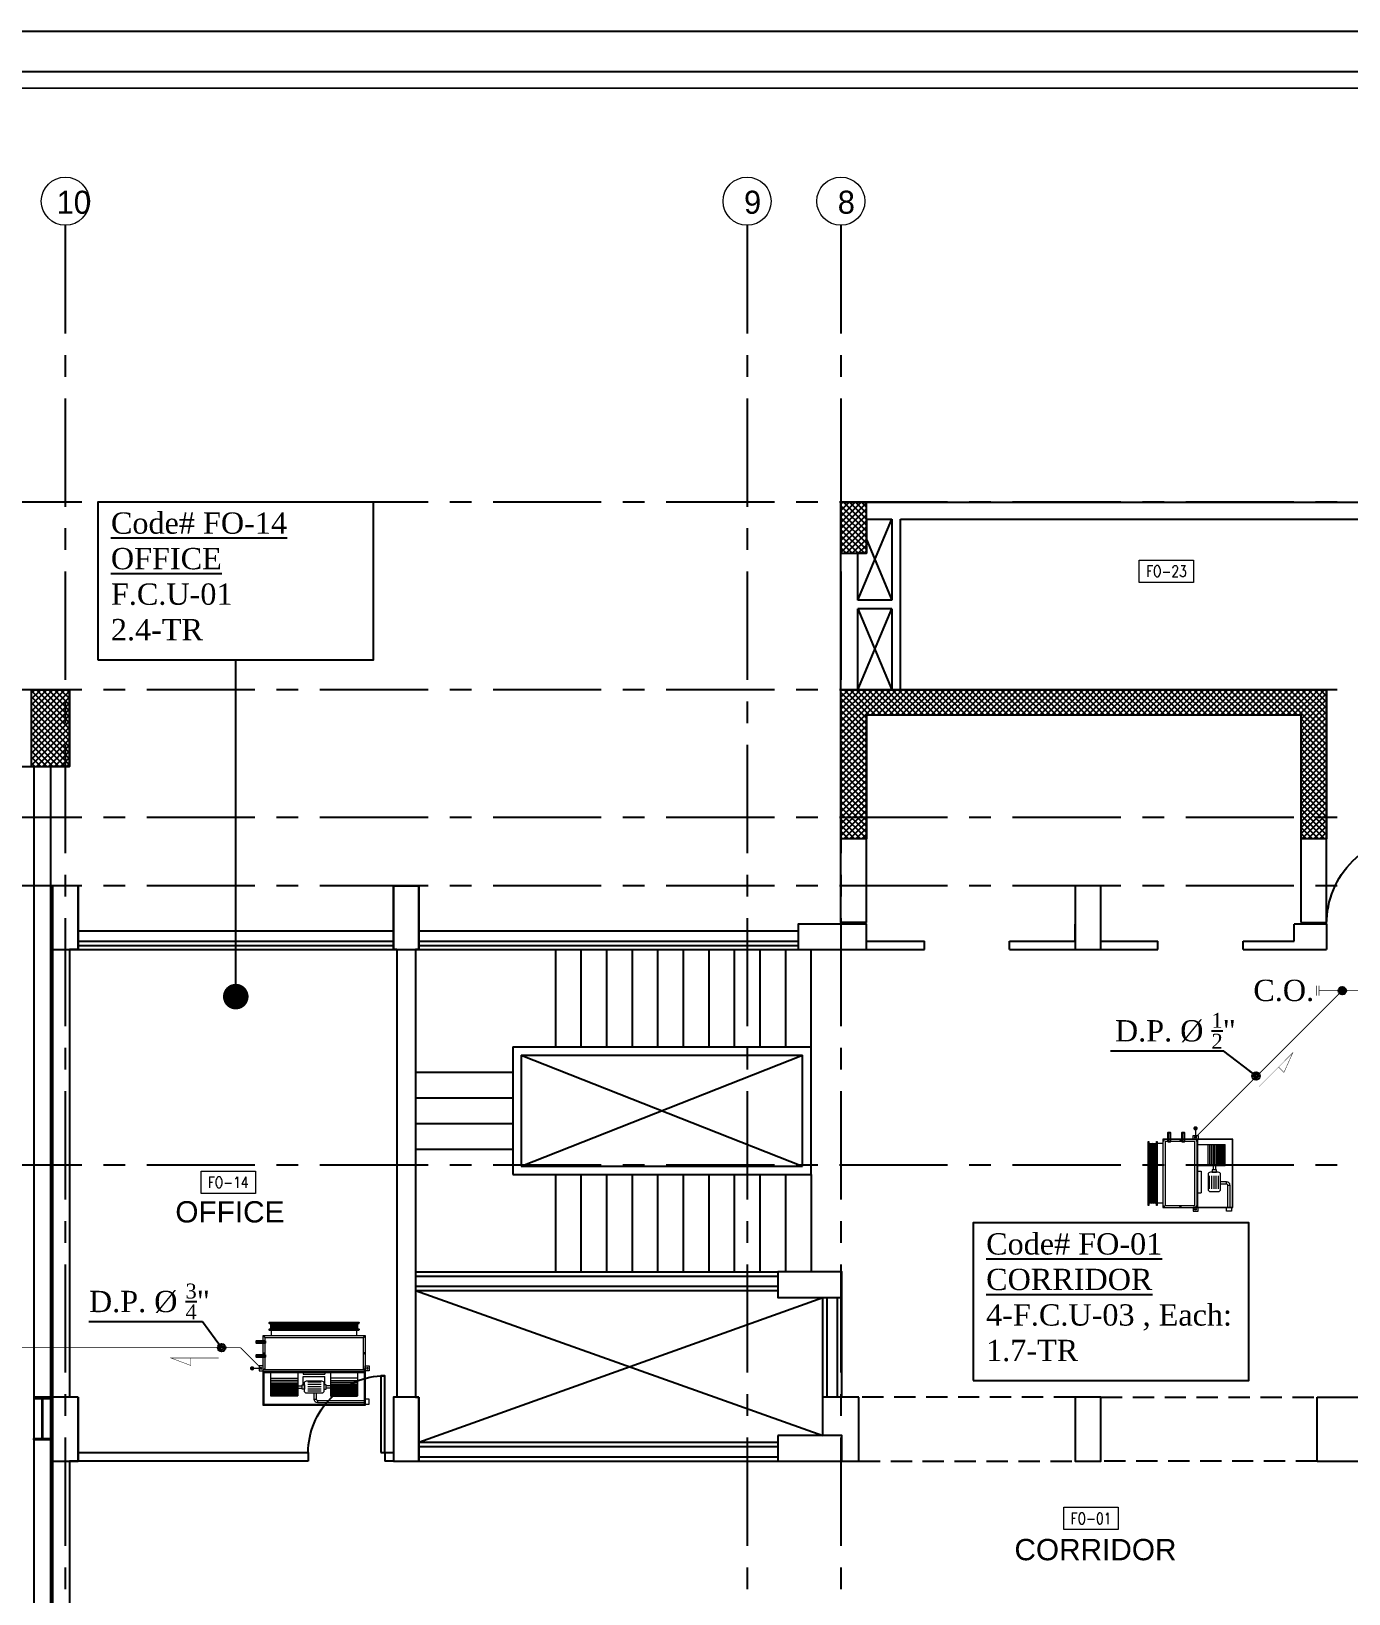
# Model space of a CAD drawing. Extents: x -711 to 2784, y 81 to 852.
# Drawn here: x -694.28 to -678.82, y 260.66 to 278.99 of the extents above; entities that cross this region are included whole.
import ezdxf
from ezdxf.enums import TextEntityAlignment as Align

# ---------------------------------------------------------------- set-up
doc = ezdxf.new("R2010")
doc.units = 0
doc.header["$MEASUREMENT"] = 0
for name, pattern in [('CENTERX2', [101.6, 63.5, -12.7, 12.7, -12.7]), ('DASHDOT', [1, 0.5, -0.25, 0, -0.25]), ('HIDDEN', [0.375, 0.25, -0.125]), ('HIDDEN-Z', [3, 2, -1])]:
    doc.linetypes.add(name, pattern=pattern)
for name, color, linetype in [('01_AC-EQUIP', 206, 'Continuous'), ('AXIS', 1, 'CENTERX2'), ('CH.W.PIPING TEXT', 4, 'Continuous'), ('COL', 2, 'Continuous'), ('COLHATCH', 5, 'Continuous'), ('column', 6, 'Continuous'), ('DASH', 1, 'Continuous'), ('DOOR', 250, 'Continuous'), ('DRAIN PIPE', 4, 'Continuous'), ('elev', 2, 'Continuous'), ('ELEV3', 1, 'Continuous'), ('FASEL', 253, 'Continuous'), ('fram', 252, 'Continuous'), ('HAND', 6, 'Continuous'), ('M-CH-WP-R', 40, 'HIDDEN-Z'), ('M-CH-WP-S', 142, 'Continuous'), ('M-EQBMNT', 21, 'Continuous'), ('Ties', 5, 'Continuous'), ('WALL', 4, 'Continuous'), ('WIN', 5, 'Continuous'), ('ZONE TEXT', 73, 'Continuous')]:
    doc.layers.add(name, color=color, linetype=linetype)
doc.layers.add('A-SYMB-RMNU', color=4, linetype='Continuous', lineweight=9)
doc.layers.add('AXIS-TXT', color=171, linetype='Continuous', lineweight=20)
doc.styles.add('AC', font='romans.shx', dxfattribs={"height": 0.2})
doc.styles.add('ARABY', font='sosa.shx')
doc.styles.add('ROMANS-TITLE', font='ROMANS.shx', dxfattribs={"width": 0.8})
doc.dimstyles.new('IHAB', dxfattribs={"dimscale": 0, "dimtxt": 0.15, "dimasz": 0.09, "dimexe": 0.18, "dimexo": 0.0625, "dimgap": 0, "dimtad": 0, "dimtih": 1, "dimtoh": 1, "dimzin": 0, "dimdsep": 46, "dimtxsty": 'ARABY', "dimcen": 0.03, "dimse1": 1, "dimse2": 1, "dimclrd": 36, "dimclrt": 42, "dimadec": 0, "dimazin": 0, "dimtfac": 1, "dimtmove": 1, "dimatfit": 3, "dimldrblk": 'ORIGIN', "dimfxl": 1, "dimtolj": 1, "dimtzin": 0, "dimarcsym": 0})
pattern_1 = [(45, (587.452148, 529.363243), (-0.01347038418, 0.01347038418), []), (45, (587.461129, 529.363243), (-0.01347038418, 0.01347038418), [])]

# ---------------------------------------------------------------- blocks, each defined once
blk = doc.blocks.new('A$C16C81D8E')
at = {"layer": 'DOOR', "elevation": -0.562}
blk.add_lwpolyline([(0, 0.862), (0, 0.911), (0.911, 0.911), (0.911, 0.862)], close=True, dxfattribs=at)
at = {"layer": 'DOOR'}
blk.add_arc((0, 0.911, -0.562), 0.911, 270, 0, dxfattribs=at)
blk = doc.blocks.new('A$C069E27EC')
at = {"layer": '01_AC-EQUIP', "color": 2, "linetype": 'Continuous'}
for p, q in [((0, 0), (0, -130)), ((1, 0.3), (0.5, -1.3)), ((1, 0.3), (1.5, -1.3)), ((2, 0.3), (1.5, -1.3)), ((2, 0.3), (2.5, -1.3)), ((3, 0.3), (2.5, -1.3)), ((3, 0.3), (3.6, -1.3)), ((4.1, 0.3), (3.6, -1.3)), ((4.1, 0.3), (4.6, -1.3)), ((5.1, 0.3), (4.6, -1.3)), ((5.1, 0.3), (5.6, -1.3)), ((6.1, 0.3), (5.6, -1.3)), ((6.1, 0.3), (6.6, -1.3)), ((7.1, 0.3), (6.6, -1.3)), ((7.1, 0.3), (7.6, -1.3)), ((8.1, 0.3), (7.6, -1.3)), ((8.1, 0.3), (8.6, -1.3)), ((9.2, 0.3), (8.6, -1.3)), ((9.2, 0.3), (9.7, -1.3)), ((1.5, -128.7), (1.5, -1.3)), ((2.5, -128.7), (2.5, -1.3)), ((3.6, -128.7), (3.6, -1.3)), ((4.6, -128.7), (4.6, -1.3)), ((5.6, -128.7), (5.6, -1.3)), ((6.6, -128.7), (6.6, -1.3)), ((7.6, -128.7), (7.6, -1.3)), ((8.6, -128.7), (8.6, -1.3)), ((1, -130.3), (0.5, -128.7)), ((1, -130.3), (1.5, -128.7)), ((2, -130.3), (1.5, -128.7)), ((2, -130.3), (2.5, -128.7)), ((3, -130.3), (2.5, -128.7)), ((3, -130.3), (3.6, -128.7)), ((4.1, -130.3), (3.6, -128.7)), ((4.1, -130.3), (4.6, -128.7)), ((5.1, -130.3), (4.6, -128.7)), ((5.1, -130.3), (5.6, -128.7)), ((6.1, -130.3), (5.6, -128.7)), ((6.1, -130.3), (6.6, -128.7)), ((7.1, -130.3), (6.6, -128.7)), ((7.1, -130.3), (7.6, -128.7)), ((8.1, -130.3), (7.6, -128.7)), ((8.1, -130.3), (8.6, -128.7)), ((9.2, -130.3), (8.6, -128.7)), ((9.2, -130.3), (9.7, -128.7))]:
    blk.add_line(p, q, dxfattribs=at)
for points in [[(0, 2.5), (0.5, 2.5), (0.5, -132.5), (0, -132.5)], [(9.7, 2.5), (10.2, 2.5), (10.2, -132.5), (9.7, -132.5)]]:
    blk.add_lwpolyline(points, close=True, dxfattribs=at)
blk = doc.blocks.new('A$C7CD32F90')
at = {"layer": '01_AC-EQUIP', "color": 1, "lineweight": 20}
for p, q in [((0.089, -0.4), (0.089, -0.116)), ((0.408, -0.116), (0.089, -0.116)), ((0.408, -0.117), (0.089, -0.117)), ((0.408, -0.119), (0.089, -0.119)), ((0.408, -0.122), (0.089, -0.122)), ((0.408, -0.125), (0.089, -0.125)), ((0.408, -0.128), (0.089, -0.128)), ((0.408, -0.132), (0.089, -0.132)), ((0.408, -0.136), (0.089, -0.136)), ((0.408, -0.141), (0.089, -0.141)), ((0.408, -0.148), (0.089, -0.148)), ((0.408, -0.155), (0.089, -0.155)), ((0.408, -0.164), (0.089, -0.164)), ((0.408, -0.173), (0.089, -0.173)), ((0.408, -0.4), (0.408, -0.116)), ((0.683, -0.168), (0.526, -0.168)), ((0.599, -0.074), (0.599, -0.145)), ((0.626, -0.074), (0.599, -0.074)), ((0.626, -0.074), (0.626, -0.145)), ((0.639, -0.035), (1.2, -0.035)), ((0.639, -0.061), (0.639, -0.035)), ((0.639, -0.061), (1.2, -0.061)), ((0.791, -0.4), (0.791, -0.116)), ((0.791, -0.116), (1.11, -0.116)), ((0.791, -0.117), (1.11, -0.117)), ((0.791, -0.119), (1.11, -0.119)), ((0.791, -0.122), (1.11, -0.122)), ((0.791, -0.125), (1.11, -0.125)), ((0.791, -0.128), (1.11, -0.128)), ((0.791, -0.132), (1.11, -0.132)), ((0.791, -0.136), (1.11, -0.136)), ((0.791, -0.141), (1.11, -0.141)), ((0.791, -0.148), (1.11, -0.148)), ((0.791, -0.155), (1.11, -0.155)), ((0.791, -0.164), (1.11, -0.164)), ((0.791, -0.173), (1.11, -0.173)), ((1.11, -0.4), (1.11, -0.116)), ((0.408, -0.183), (0.089, -0.183)), ((0.408, -0.193), (0.089, -0.193)), ((0.408, -0.201), (0.089, -0.201)), ((0.408, -0.209), (0.089, -0.209)), ((0.408, -0.219), (0.089, -0.219)), ((0.408, -0.229), (0.089, -0.229)), ((0.408, -0.239), (0.089, -0.239)), ((0.408, -0.255), (0.089, -0.255)), ((0.408, -0.275), (0.089, -0.275)), ((0.408, -0.295), (0.089, -0.295)), ((0.089, -0.321), (0.408, -0.321)), ((0.408, -0.204), (0.46, -0.204)), ((0.408, -0.231), (0.46, -0.231)), ((0.472, -0.243), (0.472, -0.343)), ((0.472, -0.343), (0.726, -0.343)), ((0.683, -0.194), (0.526, -0.194)), ((0.683, -0.221), (0.526, -0.221)), ((0.683, -0.248), (0.526, -0.248)), ((0.683, -0.274), (0.526, -0.274)), ((0.726, -0.243), (0.726, -0.343)), ((0.791, -0.204), (0.739, -0.204)), ((0.791, -0.231), (0.739, -0.231)), ((0.791, -0.183), (1.11, -0.183)), ((0.791, -0.193), (1.11, -0.193)), ((0.791, -0.201), (1.11, -0.201)), ((0.791, -0.209), (1.11, -0.209)), ((0.791, -0.219), (1.11, -0.219)), ((0.791, -0.229), (1.11, -0.229)), ((0.791, -0.239), (1.11, -0.239)), ((0.791, -0.255), (1.11, -0.255)), ((0.791, -0.275), (1.11, -0.275)), ((0.791, -0.295), (1.11, -0.295)), ((1.11, -0.321), (0.791, -0.321)), ((0.022, -0.425), (0.001, -0.425)), ((0.011, -0.418), (0.011, -0.432)), ((0.472, -0.37), (0.726, -0.37)), ((0.472, -0.4), (0.472, -0.37)), ((0.726, -0.4), (0.726, -0.37)), ((1.178, -0.425), (1.199, -0.425)), ((1.189, -0.418), (1.189, -0.432)), ((0.022, -0.615), (0.001, -0.615)), ((0.011, -0.608), (0.011, -0.622)), ((1.178, -0.615), (1.199, -0.615)), ((1.189, -0.608), (1.189, -0.622)), ((0.022, -0.81), (0.001, -0.81)), ((0.011, -0.803), (0.011, -0.817)), ((0.1, -0.824), (0.1, -0.89)), ((1.1, -0.824), (1.1, -0.89)), ((1.178, -0.81), (1.199, -0.81)), ((1.189, -0.803), (1.189, -0.817))]:
    blk.add_line(p, q, dxfattribs=at)
at = {"layer": '01_AC-EQUIP', "color": 1, "linetype": 'DASHDOT', "lineweight": 20}
for p, q in [((0.408, -0.193), (0.089, -0.193)), ((0.791, -0.193), (1.11, -0.193))]:
    blk.add_line(p, q, dxfattribs=at)
at = {"layer": '01_AC-EQUIP', "color": 4, "lineweight": 20}
blk.add_line((-0.128, -0.438), (-0.023, -0.438), dxfattribs=at)
at = {"layer": '01_AC-EQUIP', "color": 1, "lineweight": 20}
for points in [[(0, -0.4), (1.2, -0.4), (1.2, 0), (0, 0)], [(0.012, -0.388), (1.188, -0.388), (1.188, -0.012), (0.012, -0.012)], [(1.244, -0.076), (1.2, -0.076), (1.2, -0.016), (1.244, -0.016)], [(0.485, -0.193), (0.46, -0.193), (0.46, -0.243), (0.485, -0.243)], [(0.714, -0.193), (0.739, -0.193), (0.739, -0.243), (0.714, -0.243)], [(-0.044, -0.407), (0, -0.407), (0, -0.467), (-0.044, -0.467)], [(1.2, -0.4), (0, -0.4), (0, -0.824), (1.2, -0.824)], [(1.175, -0.42), (0.024, -0.42), (0.024, -0.8), (1.175, -0.8)], [(1.244, -0.407), (1.2, -0.407), (1.2, -0.467), (1.244, -0.467)]]:
    blk.add_lwpolyline(points, close=True, dxfattribs=at)
blk.add_lwpolyline([(0.687, -0.145), (0.511, -0.145, 0.414214), (0.485, -0.171), (0.485, -0.264, 0.414214), (0.511, -0.291), (0.687, -0.291, 0.414214), (0.714, -0.264), (0.714, -0.171, 0.414214)], format="xyb", close=True, dxfattribs=at)
at = {"layer": '01_AC-EQUIP', "color": 4, "lineweight": 20, "const_width": 0.0252}
blk.add_lwpolyline([(-0.126, -0.45, 1), (-0.131, -0.425, 1)], format="xyb", close=True, dxfattribs=at)
at = {"layer": '01_AC-EQUIP', "color": 1, "lineweight": 20}
for centre in [(-0.023, -0.438), (1.223, -0.438)]:
    blk.add_circle(centre, 0.00932, dxfattribs=at)
for radius in [0.0399, 0.0133]:
    blk.add_arc((0.639, -0.074), radius, 90.0006, 180.0006, dxfattribs=at)
at = {"layer": '01_AC-EQUIP', "color": 1, "lineweight": 20, "extrusion": (0, 0, -1)}
for centre, major_axis, start_param, end_param in [((0.011, -0.425), (-0.00827, 0), -1.570796, 4.712389), ((0.011, -0.425), (-0.0047, 0), 3.141593, 9.424778), ((0.011, -0.615), (-0.00827, 0), -1.570796, 4.712389), ((0.011, -0.615), (-0.0047, 0), 3.141593, 9.424778), ((0.011, -0.81), (-0.00827, 0), -1.570796, 4.712389), ((0.011, -0.81), (-0.0047, 0), 3.141593, 9.424778)]:
    blk.add_ellipse(centre, major_axis=major_axis, ratio=0.646018, start_param=start_param, end_param=end_param, dxfattribs=at)
at = {"layer": '01_AC-EQUIP', "color": 1, "lineweight": 20}
for centre, major_axis, start_param, end_param in [((1.189, -0.425), (0.00827, 0), -1.570796, 4.712389), ((1.189, -0.425), (0.0047, 0), 3.141593, 9.424778), ((1.189, -0.615), (0.00827, 0), -1.570796, 4.712389), ((1.189, -0.615), (0.0047, 0), 3.141593, 9.424778), ((1.189, -0.81), (0.00827, 0), -1.570796, 4.712389), ((1.189, -0.81), (0.0047, 0), 3.141593, 9.424778)]:
    blk.add_ellipse(centre, major_axis=major_axis, ratio=0.646018, start_param=start_param, end_param=end_param, dxfattribs=at)
at = {"layer": 'M-CH-WP-R', "color": 6, "linetype": 'ByBlock', "ltscale": 1.5}
blk.add_lwpolyline([(0.025, -0.762), (0.025, -0.732), (-0.075, -0.732), (-0.075, -0.762)], close=True, dxfattribs=at)
at = {"layer": 'M-CH-WP-S', "color": 5, "linetype": 'ByBlock', "ltscale": 1.5}
blk.add_lwpolyline([(0.025, -0.597), (0.025, -0.567), (-0.075, -0.567), (-0.075, -0.597)], close=True, dxfattribs=at)
at = {"layer": 'M-EQBMNT', "color": 21, "linetype": 'ByBlock', "ltscale": 1.5}
for p, q in [((0.408, -0.116), (0.089, -0.116)), ((0.791, -0.116), (1.11, -0.116))]:
    blk.add_line(p, q, dxfattribs=at)
at = {"layer": '01_AC-EQUIP', "color": 1, "lineweight": 20, "xscale": 0.00784765227677817, "yscale": 0.00784765227677817, "zscale": 0.00784765227677817, "rotation": 270}
blk.add_blockref('A$C069E27EC', (1.11, -0.89), dxfattribs=at)
blk = doc.blocks.new('A$C7E27466D')
at = {"layer": '01_AC-EQUIP', "color": 2, "lineweight": 20}
for p, q in [((-75.3, 98.1), (-73.7, 98.7)), ((-75.3, 98.1), (-73.7, 97.6)), ((-75.3, 97.1), (-73.7, 97.6)), ((-75.3, 97.1), (-73.7, 96.6)), ((-75.3, 96.1), (-73.7, 96.6)), ((-75.3, 96.1), (-73.7, 95.6)), ((-75.3, 95.1), (-73.7, 95.6)), ((-75.3, 95.1), (-73.7, 94.6)), ((-75.3, 94.1), (-73.7, 94.6)), ((-75.3, 94.1), (-73.7, 93.6)), ((-75.3, 93.1), (-73.7, 93.6)), ((-75.3, 93.1), (-73.7, 92.5)), ((-75.3, 92), (-73.7, 92.5)), ((-75.3, 92), (-73.7, 91.5)), ((-6.3, 97.6), (-73.7, 97.6)), ((-6.3, 96.6), (-73.7, 96.6)), ((-6.3, 95.6), (-73.7, 95.6)), ((-6.3, 94.6), (-73.7, 94.6)), ((-6.3, 93.6), (-73.7, 93.6)), ((-6.3, 92.5), (-73.7, 92.5)), ((-4.7, 98.1), (-6.3, 98.7)), ((-4.7, 98.1), (-6.3, 97.6)), ((-4.7, 97.1), (-6.3, 97.6)), ((-4.7, 97.1), (-6.3, 96.6)), ((-4.7, 96.1), (-6.3, 96.6)), ((-4.7, 96.1), (-6.3, 95.6)), ((-4.7, 95.1), (-6.3, 95.6)), ((-4.7, 95.1), (-6.3, 94.6)), ((-4.7, 94.1), (-6.3, 94.6)), ((-4.7, 94.1), (-6.3, 93.6)), ((-4.7, 93.1), (-6.3, 93.6)), ((-4.7, 93.1), (-6.3, 92.5)), ((-4.7, 92), (-6.3, 92.5)), ((-4.7, 92), (-6.3, 91.5)), ((-75.3, 91), (-73.7, 91.5)), ((-75.3, 91), (-73.7, 90.5)), ((-75.3, 90), (-73.7, 90.5)), ((-75.3, 90), (-73.7, 89.5)), ((-6.3, 91.5), (-73.7, 91.5)), ((-6.3, 90.5), (-73.7, 90.5)), ((-4.7, 91), (-6.3, 91.5)), ((-4.7, 91), (-6.3, 90.5)), ((-4.7, 90), (-6.3, 90.5)), ((-4.7, 90), (-6.3, 89.5))]:
    blk.add_line(p, q, dxfattribs=at)
at = {"layer": '01_AC-EQUIP', "color": 1, "lineweight": 20}
for p, q in [((-77.8, 81), (-79.9, 81)), ((-78.9, 80.3), (-78.9, 81.7)), ((-75, 82), (-75, 89)), ((-5, 82), (-5, 89)), ((-2.2, 81), (-0.1, 81)), ((-1.1, 80.3), (-1.1, 81.7)), ((0, 82), (0, 0)), ((-77.8, 61.5), (-79.9, 61.5)), ((-78.9, 60.8), (-78.9, 62.2)), ((-2.2, 61.5), (-0.1, 61.5)), ((-1.1, 60.8), (-1.1, 62.2)), ((-77.8, 42.5), (-79.9, 42.5)), ((-78.9, 41.8), (-78.9, 43.2)), ((-62.7, 42), (-62.7, 37)), ((-37.3, 37), (-62.7, 37)), ((-37.3, 42), (-37.3, 37)), ((-30.6, 42), (-30.6, 9)), ((-6.2, 42), (-6.2, 9)), ((-2.2, 42.5), (-0.1, 42.5)), ((-1.1, 41.8), (-1.1, 43.2)), ((-58.3, 27.4), (-42.7, 27.4)), ((-58.3, 24.8), (-42.7, 24.8)), ((-58.3, 22.1), (-42.7, 22.1)), ((-58.3, 19.4), (-42.7, 19.4)), ((-30.6, 23.1), (-36, 23.1)), ((-30.6, 20.4), (-36, 20.4)), ((-6.2, 29.5), (-30.6, 29.5)), ((-30.6, 27), (-6.2, 27)), ((-30.6, 25), (-6.2, 25)), ((-30.6, 23), (-6.2, 23)), ((-30.6, 21.4), (-6.2, 21.4)), ((-30.6, 19.4), (-6.2, 19.4)), ((-30.6, 18.4), (-6.2, 18.4)), ((-54, 6.1), (-79.6, 6.1)), ((-54, 3.5), (-79.6, 3.5)), ((-58.3, 16.8), (-42.7, 16.8)), ((-54, 6.1), (-54, 3.5)), ((-52.7, 7.4), (-52.7, 14.5)), ((-52.7, 7.4), (-50, 7.4)), ((-50, 7.4), (-50, 14.5)), ((-30.6, 17.5), (-6.2, 17.5)), ((-30.6, 16.8), (-6.2, 16.8)), ((-30.6, 15.8), (-6.2, 15.8)), ((-30.6, 14.8), (-6.2, 14.8)), ((-30.6, 13.8), (-6.2, 13.8)), ((-30.6, 12.9), (-6.2, 12.9)), ((-30.6, 12.2), (-6.2, 12.2)), ((-30.6, 11.5), (-6.2, 11.5)), ((-30.6, 11), (-6.2, 11)), ((-30.6, 10.6), (-6.2, 10.6)), ((-30.6, 10.3), (-6.2, 10.3)), ((-30.6, 9.9), (-6.2, 9.9)), ((-30.6, 9.6), (-6.2, 9.6)), ((-30.6, 9.4), (-6.2, 9.4)), ((-30.6, 9.2), (-6.2, 9.2)), ((-30.6, 9), (-6.2, 9)), ((-30.6, 9), (-6.2, 9))]:
    blk.add_line(p, q, dxfattribs=at)
at = {"layer": '01_AC-EQUIP', "color": 4, "lineweight": 20}
blk.add_line((12.8, 43.8), (2.3, 43.8), dxfattribs=at)
at = {"layer": '01_AC-EQUIP', "color": 1, "linetype": 'DASHDOT', "lineweight": 20}
blk.add_line((-30.6, 16.8), (-6.2, 16.8), dxfattribs=at)
at = {"layer": '01_AC-EQUIP', "color": 2, "lineweight": 20}
for points in [[(-77.5, 98.7), (-77.5, 99.2), (-2.5, 99.2), (-2.5, 98.7)], [(-77.5, 89), (-77.5, 89.5), (-2.5, 89.5), (-2.5, 89)]]:
    blk.add_lwpolyline(points, close=True, dxfattribs=at)
at = {"layer": '01_AC-EQUIP', "color": 1, "lineweight": 20}
for points in [[(-80, 42), (0, 42), (0, 82), (-80, 82)], [(-77.5, 44.5), (-2.5, 44.5), (-2.5, 79.5), (-77.5, 79.5)], [(-84.4, 40.7), (-80, 40.7), (-80, 46.7), (-84.4, 46.7)], [(-80, 42), (-80, 0), (0, 0), (0, 42)], [(-79.6, 41.6), (-79.6, 0.4), (-0.4, 0.4), (-0.4, 41.6)], [(4.4, 40.7), (0, 40.7), (0, 46.7), (4.4, 46.7)], [(-38.6, 19.3), (-36, 19.3), (-36, 24.3), (-38.6, 24.3)], [(-84.4, 7.6), (-80, 7.6), (-80, 1.6), (-84.4, 1.6)]]:
    blk.add_lwpolyline(points, close=True, dxfattribs=at)
at = {"layer": '01_AC-EQUIP', "color": 4, "lineweight": 20, "const_width": 2.52}
blk.add_lwpolyline([(12.6, 45, 1), (13.1, 42.5, 1)], format="xyb", close=True, dxfattribs=at)
at = {"layer": '01_AC-EQUIP', "color": 1, "lineweight": 20}
blk.add_lwpolyline([(-58.8, 14.5), (-41.2, 14.5, 0.414214), (-38.6, 17.1), (-38.6, 26.4, 0.414214), (-41.2, 29.1), (-58.8, 29.1, 0.414214), (-61.4, 26.4), (-61.4, 17.1, 0.414214)], format="xyb", close=True, dxfattribs=at)
for centre in [(-82.3, 43.8), (2.3, 43.8)]:
    blk.add_circle(centre, 0.932, dxfattribs=at)
for radius in [1.33, 3.99]:
    blk.add_arc((-54, 7.4), radius, 270.0006, 0.0006, dxfattribs=at)
for centre, major_axis, start_param, end_param in [((-78.9, 81), (-0.827, 0), -1.570796, 4.712389), ((-78.9, 81), (-0.47, 0), 3.141593, 9.424778), ((-78.9, 61.5), (-0.827, 0), -1.570796, 4.712389), ((-78.9, 61.5), (-0.47, 0), 3.141593, 9.424778), ((-78.9, 42.5), (-0.827, 0), -1.570796, 4.712389), ((-78.9, 42.5), (-0.47, 0), 3.141593, 9.424778)]:
    blk.add_ellipse(centre, major_axis=major_axis, ratio=0.646018, start_param=start_param, end_param=end_param, dxfattribs=at)
at = {"layer": '01_AC-EQUIP', "color": 1, "lineweight": 20, "extrusion": (0, 0, -1)}
for centre, major_axis, start_param, end_param in [((-1.1, 81), (0.827, 0), -1.570796, 4.712389), ((-1.1, 81), (0.47, 0), 3.141593, 9.424778), ((-1.1, 61.5), (0.827, 0), -1.570796, 4.712389), ((-1.1, 61.5), (0.47, 0), 3.141593, 9.424778), ((-1.1, 42.5), (0.827, 0), -1.570796, 4.712389), ((-1.1, 42.5), (0.47, 0), 3.141593, 9.424778)]:
    blk.add_ellipse(centre, major_axis=major_axis, ratio=0.646018, start_param=start_param, end_param=end_param, dxfattribs=at)
at = {"layer": 'M-CH-WP-R', "color": 6, "linetype": 'ByBlock', "ltscale": 1.5}
blk.add_lwpolyline([(-2.5, 76.2), (-2.5, 73.2), (7.5, 73.2), (7.5, 76.2)], close=True, dxfattribs=at)
at = {"layer": 'M-CH-WP-S', "color": 5, "linetype": 'ByBlock', "ltscale": 1.5}
blk.add_lwpolyline([(-2.5, 59.7), (-2.5, 56.7), (7.5, 56.7), (7.5, 59.7)], close=True, dxfattribs=at)
blk = doc.blocks.new('DOT')
at = {"color": 0, "linetype": 'ByBlock'}
blk.add_line((-0.5, 0), (-1, 0), dxfattribs=at)
at = {"color": 0, "linetype": 'ByBlock', "const_width": 0.5}
blk.add_lwpolyline([(-0.25, 0, 1), (0.25, 0, 1)], format="xyb", close=True, dxfattribs=at)
blk = doc.blocks.new('A-ROOM')
at = {"layer": 'A-SYMB-RMNU'}
blk.add_lwpolyline([(-425, 175), (425, 175), (425, -175), (-425, -175)], close=True, dxfattribs=at)
at = {"layer": 'A-SYMB-RMNU', "style": 'ROMANS-TITLE', "width": 0.8}
blk.add_attdef('ROOM-NO', text='', height=175, dxfattribs=at).set_placement((0, 0), align=Align.MIDDLE)

msp = doc.modelspace()

# ---------------------------------------------------------------- hatches: boundary and pattern name
at = {"layer": 'COLHATCH', "linetype": 'Continuous'}
h = msp.add_hatch(dxfattribs=at)
h.set_pattern_fill('_USER', color=252, scale=0.05, angle=45, style=0, double=1, pattern_type=0)
h.set_pattern_definition([(45, (-481.988946, 93.687133), (-0.035355339, 0.035355339), []), (135, (-481.988946, 93.687133), (-0.035355339, -0.035355339), [])])
h.paths.add_polyline_path([(-661.549, 271.267), (-661.849, 271.267), (-661.849, 270.367), (-661.549, 270.367)])
h.paths.add_polyline_path([(-659.549, 271.267), (-660.349, 271.267), (-660.349, 270.967), (-659.549, 270.967)])
h.paths.add_polyline_path([(-657.599, 269.267), (-657.899, 269.267), (-657.899, 268.667), (-657.599, 268.667)])
h.paths.add_polyline_path([(-657.199, 265.687), (-657.999, 265.687), (-657.999, 265.387), (-657.199, 265.387)])
h.paths.add_polyline_path([(-659.749, 265.687), (-660.549, 265.687), (-660.549, 265.387), (-659.749, 265.387)])
h.paths.add_polyline_path([(-659.649, 260.637), (-660.549, 260.637), (-660.549, 260.337), (-659.649, 260.337)])
h.paths.add_polyline_path([(-657.199, 260.687), (-657.999, 260.687), (-657.999, 260.387), (-657.199, 260.387)])
h.paths.add_polyline_path([(-659.456, 254.417), (-660.556, 254.417), (-660.556, 254.117), (-659.703, 254.117, -0.011587), (-659.719, 253.431), (-659.47, 253.421, 0.01656)])
h.paths.add_polyline_path([(-659.651, 251.687), (-659.904, 251.687, -0.040808), (-660.493, 249.348), (-660.256, 249.267, 0.04151)])
h.paths.add_polyline_path([(-661.549, 252.287), (-661.849, 252.287), (-661.849, 251.387), (-661.549, 251.387)])
h.paths.add_polyline_path([(-665.679, 252.287), (-666.079, 252.287), (-666.079, 251.387), (-665.679, 251.387)])
h.paths.add_polyline_path([(-669.479, 252.287), (-669.929, 252.287), (-669.929, 251.387), (-669.479, 251.387)])
h.paths.add_polyline_path([(-669.729, 250.467), (-670.029, 250.467), (-670.029, 249.567), (-669.729, 249.567)])
h.paths.add_polyline_path([(-677.729, 252.287), (-678.029, 252.287), (-678.029, 251.387), (-677.729, 251.387)])
h.paths.add_polyline_path([(-677.729, 250.467), (-678.029, 250.467), (-678.029, 249.567), (-677.729, 249.567)])
h.paths.add_polyline_path([(-685.729, 252.287), (-686.029, 252.287), (-686.029, 251.387), (-685.729, 251.387)])
h.paths.add_polyline_path([(-685.729, 250.467), (-686.029, 250.467), (-686.029, 249.567), (-685.729, 249.567)])
h.paths.add_polyline_path([(-693.829, 252.287), (-694.279, 252.287), (-694.279, 251.387), (-693.828, 251.387)])
h.paths.add_polyline_path([(-693.729, 250.467), (-694.029, 250.467), (-694.029, 249.567), (-693.729, 249.567)])
h.paths.add_polyline_path([(-697.679, 252.287), (-698.079, 252.287), (-698.079, 251.387), (-697.679, 251.387)])
h.paths.add_polyline_path([(-701.909, 252.287), (-702.209, 252.287), (-702.209, 251.387), (-701.909, 251.387)])
h.paths.add_polyline_path([(-703.201, 254.417), (-704.301, 254.417, 0.01656), (-704.288, 253.421), (-704.039, 253.431, -0.011587), (-704.054, 254.117), (-703.201, 254.117)])
h.paths.add_polyline_path([(-703.854, 251.687), (-704.107, 251.687, 0.04151), (-703.502, 249.267), (-703.265, 249.348, -0.040808)])
h.paths.add_polyline_path([(-703.209, 260.637), (-704.109, 260.637), (-704.109, 260.337), (-703.209, 260.337)])
h.paths.add_polyline_path([(-705.759, 260.687), (-706.559, 260.687), (-706.559, 260.387), (-705.759, 260.387)])
h.paths.add_polyline_path([(-705.759, 265.687), (-706.559, 265.687), (-706.559, 265.387), (-705.759, 265.387)])
h.paths.add_polyline_path([(-703.209, 265.687), (-704.009, 265.687), (-704.009, 265.387), (-703.209, 265.387)])
h.paths.add_polyline_path([(-705.859, 269.267), (-706.159, 269.267), (-706.159, 268.667), (-705.859, 268.667)])
h.paths.add_polyline_path([(-703.409, 271.267), (-704.209, 271.267), (-704.209, 270.967), (-703.409, 270.967)])
h.paths.add_polyline_path([(-701.909, 271.267), (-702.209, 271.267), (-702.209, 270.367), (-701.909, 270.367)])
h.paths.add_polyline_path([(-697.629, 271.267), (-698.029, 271.267), (-698.029, 270.367), (-697.629, 270.367)])
h.paths.add_polyline_path([(-693.829, 271.267), (-694.279, 271.267), (-694.279, 270.367), (-693.829, 270.367)])
h.paths.add_polyline_path([(-684.479, 273.467), (-684.779, 273.467), (-684.779, 272.867), (-684.479, 272.867)])
h.paths.add_polyline_path([(-684.479, 270.967), (-679.379, 270.967), (-679.379, 269.517), (-679.079, 269.517), (-679.079, 271.267), (-684.779, 271.267), (-684.779, 269.517), (-684.479, 269.517)])
h.paths.add_polyline_path([(-677.729, 273.467), (-678.029, 273.467), (-678.029, 272.867), (-677.729, 272.867)])
h.paths.add_polyline_path([(-677.729, 270.117), (-678.029, 270.117), (-678.029, 269.517), (-677.729, 269.517)])
h.paths.add_polyline_path([(-669.479, 271.267), (-669.929, 271.267), (-669.929, 270.367), (-669.479, 270.367)])
at = {"layer": 'DRAIN PIPE', "linetype": 'Continuous'}
msp.add_hatch(color=2, dxfattribs=at).paths.add_polyline_path([(-678.941, 267.735, 1), (-678.852, 267.735, 1)])
at = {"layer": 'Ties'}
h = msp.add_hatch(dxfattribs=at)
h.set_pattern_fill('ANSI32', color=256, scale=0.002, style=0)
h.set_pattern_definition(pattern_1)
h.paths.add_polyline_path([(-694.049, 262.967), (-694.249, 262.967), (-694.249, 262.951), (-694.049, 262.951)])
h = msp.add_hatch(dxfattribs=at)
h.set_pattern_fill('ANSI32', color=256, scale=0.002, style=0)
h.set_pattern_definition(pattern_1)
h.paths.add_polyline_path([(-694.144, 262.951), (-694.154, 262.951), (-694.154, 262.483), (-694.144, 262.483)])
h = msp.add_hatch(dxfattribs=at)
h.set_pattern_fill('ANSI32', color=256, scale=0.002, style=0)
h.set_pattern_definition(pattern_1)
h.paths.add_polyline_path([(-694.049, 262.483), (-694.249, 262.483), (-694.249, 262.467), (-694.049, 262.467)])

# ---------------------------------------------------------------- linework, layer by layer
at = {"layer": 'AXIS', "color": 252, "linetype": 'CENTERX2', "ltscale": 0.02}
for p, q in [((-693.879, 276.716), (-693.879, 244.268)), ((-685.879, 276.716), (-685.879, 244.268)), ((-684.779, 276.716), (-684.779, 244.268)), ((-655.078, 273.467), (-708.68, 273.467)), ((-655.078, 271.267), (-708.68, 271.267)), ((-655.078, 269.767), (-708.68, 269.767)), ((-655.078, 268.967), (-708.68, 268.967)), ((-655.078, 265.687), (-708.68, 265.687))]:
    msp.add_line(p, q, dxfattribs=at)
at = {"layer": 'AXIS-TXT'}
for centre in [(-693.879, 276.998), (-685.879, 276.998), (-684.779, 276.998)]:
    msp.add_circle(centre, 0.282, dxfattribs=at)
at = {"layer": 'CH.W.PIPING TEXT', "color": 34, "linetype": 'Continuous'}
for points in [[(-693.496, 271.619), (-690.262, 271.619), (-690.262, 273.467), (-693.496, 273.467)], [(-683.225, 263.162), (-679.992, 263.162), (-679.992, 265.011), (-683.225, 265.011)]]:
    msp.add_lwpolyline(points, close=True, dxfattribs=at)
at = {"layer": 'COL', "color": 252, "linetype": 'Continuous'}
for points in [[(-693.729, 268.967), (-694.029, 268.967), (-694.029, 268.217), (-693.729, 268.217)], [(-689.729, 268.967), (-690.029, 268.967), (-690.029, 268.217), (-689.729, 268.217)], [(-681.729, 268.967), (-682.029, 268.967), (-682.029, 268.217), (-681.729, 268.217)], [(-685.28, 268.217), (-684.479, 268.217), (-684.479, 268.517), (-685.28, 268.517)], [(-685.519, 264.437), (-685.519, 264.137), (-684.769, 264.137), (-684.769, 264.437)], [(-693.729, 262.967), (-694.029, 262.967), (-694.029, 262.217), (-693.729, 262.217)], [(-689.729, 262.967), (-690.029, 262.967), (-690.029, 262.217), (-689.729, 262.217)], [(-681.729, 262.967), (-682.029, 262.967), (-682.029, 262.217), (-681.729, 262.217)], [(-685.519, 262.517), (-685.519, 262.217), (-684.769, 262.217), (-684.769, 262.517)]]:
    msp.add_lwpolyline(points, close=True, dxfattribs=at)
at = {"layer": 'column', "color": 252}
for points in [[(-684.479, 273.467), (-684.779, 273.467), (-684.779, 272.867), (-684.479, 272.867)], [(-694.279, 270.367), (-693.829, 270.367), (-693.829, 271.267), (-694.279, 271.267)]]:
    msp.add_lwpolyline(points, close=True, dxfattribs=at)
msp.add_lwpolyline([(-684.779, 269.517), (-684.779, 271.267), (-679.079, 271.267), (-679.079, 269.517), (-679.379, 269.517), (-679.379, 270.967), (-684.479, 270.967), (-684.479, 269.517), (-684.779, 269.517)], dxfattribs=at)
at = {"layer": 'DASH', "color": 252, "linetype": 'HIDDEN'}
for p, q in [((-682.029, 262.967), (-684.569, 262.967)), ((-681.729, 262.967), (-679.189, 262.967)), ((-684.569, 262.217), (-682.029, 262.217)), ((-679.189, 262.217), (-681.729, 262.217))]:
    msp.add_line(p, q, dxfattribs=at)
at = {"layer": 'DRAIN PIPE', "color": 6, "const_width": 0.01}
for points in [[(-678.896, 267.735), (-680.617, 266.015)], [(-679.196, 267.794), (-679.196, 267.676)], [(-679.169, 267.794), (-679.169, 267.676)], [(-679.169, 267.735), (-657.846, 267.734)], [(-691.824, 263.547), (-701.023, 263.547)], [(-691.582, 263.305), (-691.824, 263.547)]]:
    msp.add_lwpolyline(points, dxfattribs=at)
at = {"layer": 'DRAIN PIPE', "color": 2, "linetype": 'Continuous', "const_width": 0.005}
for points in [[(-679.873, 266.609), (-679.477, 267.005), (-679.58, 266.776), (-679.643, 266.839)], [(-692.079, 263.426), (-692.64, 263.426), (-692.405, 263.338), (-692.405, 263.426)]]:
    msp.add_lwpolyline(points, dxfattribs=at)
at = {"layer": 'DRAIN PIPE', "color": 2, "linetype": 'Continuous'}
msp.add_circle((-678.896, 267.735), 0.0448, dxfattribs=at)
at = {"layer": 'elev', "color": 252}
for p, q in [((-688.129, 268.217), (-688.129, 267.077)), ((-687.829, 268.217), (-687.829, 267.077)), ((-687.529, 268.217), (-687.529, 267.077)), ((-687.229, 268.217), (-687.229, 267.077)), ((-686.929, 268.217), (-686.929, 267.077)), ((-686.629, 268.217), (-686.629, 267.077)), ((-686.329, 268.217), (-686.329, 267.077)), ((-686.029, 268.217), (-686.029, 267.077)), ((-685.729, 268.217), (-685.729, 267.077)), ((-685.429, 268.217), (-685.429, 267.077)), ((-685.129, 267.077), (-685.129, 268.217)), ((-688.629, 267.077), (-688.629, 265.577)), ((-688.629, 267.077), (-685.129, 267.077)), ((-688.529, 266.977), (-688.529, 265.677)), ((-688.529, 266.977), (-685.229, 266.977)), ((-685.229, 265.677), (-685.229, 266.977)), ((-685.129, 265.577), (-685.129, 267.077)), ((-688.629, 266.774), (-689.769, 266.774)), ((-688.629, 266.474), (-689.769, 266.474)), ((-688.629, 266.174), (-689.769, 266.174)), ((-688.629, 265.874), (-689.769, 265.874)), ((-688.529, 265.677), (-685.229, 265.677)), ((-688.629, 265.577), (-685.129, 265.577)), ((-688.129, 265.577), (-688.129, 264.437)), ((-687.829, 265.577), (-687.829, 264.437)), ((-687.529, 265.577), (-687.529, 264.437)), ((-687.229, 265.577), (-687.229, 264.437)), ((-686.929, 265.577), (-686.929, 264.437)), ((-686.629, 265.577), (-686.629, 264.437)), ((-686.329, 265.577), (-686.329, 264.437)), ((-686.029, 265.577), (-686.029, 264.437)), ((-685.729, 265.577), (-685.729, 264.437)), ((-685.429, 265.577), (-685.429, 264.437)), ((-685.129, 265.577), (-685.129, 264.437)), ((-689.769, 264.437), (-685.519, 264.437)), ((-689.769, 264.217), (-685.519, 264.217)), ((-684.989, 262.967), (-684.989, 264.137)), ((-684.769, 262.967), (-684.769, 264.137)), ((-689.729, 262.437), (-685.519, 262.437)), ((-689.729, 262.217), (-685.519, 262.217))]:
    msp.add_line(p, q, dxfattribs=at)
at = {"layer": 'ELEV3', "color": 252, "linetype": 'Continuous'}
for p, q in [((-684.579, 272.317), (-684.179, 273.267)), ((-684.479, 273.03), (-684.179, 272.317)), ((-684.579, 272.217), (-684.179, 271.267)), ((-684.579, 271.267), (-684.179, 272.217)), ((-688.529, 266.977), (-685.229, 265.677)), ((-688.529, 265.677), (-685.229, 266.977)), ((-689.769, 264.217), (-684.989, 262.517)), ((-689.729, 262.437), (-684.989, 264.137))]:
    msp.add_line(p, q, dxfattribs=at)
at = {"layer": 'FASEL', "color": 252, "linetype": 'HIDDEN'}
for points in [[(-694.049, 268.967), (-694.049, 253.667)], [(-694.029, 268.967), (-694.029, 253.687)]]:
    msp.add_lwpolyline(points, dxfattribs=at)
at = {"layer": 'fram'}
msp.add_line((-646.067, 278.515), (-710.114, 278.515), dxfattribs=at)
for points in [[(-710.591, 278.992), (-645.591, 278.992), (-645.591, 240.992), (-710.591, 240.992)], [(-653.644, 278.515), (-710.114, 278.515), (-710.114, 241.469), (-653.644, 241.469)]]:
    msp.add_lwpolyline(points, close=True, dxfattribs=at)
at = {"layer": 'HAND', "color": 252}
for p, q in [((-689.769, 264.387), (-685.519, 264.387)), ((-689.769, 264.267), (-685.519, 264.267)), ((-684.939, 262.967), (-684.939, 264.137)), ((-684.819, 262.967), (-684.819, 264.137)), ((-689.729, 262.387), (-685.519, 262.387)), ((-689.729, 262.267), (-685.519, 262.267))]:
    msp.add_line(p, q, dxfattribs=at)
at = {"layer": 'Ties'}
for points in [[(-694.249, 262.951), (-694.049, 262.951), (-694.049, 262.967), (-694.249, 262.967)], [(-694.249, 262.483), (-694.049, 262.483), (-694.049, 262.467), (-694.249, 262.467)]]:
    msp.add_lwpolyline(points, close=True, dxfattribs=at)
for points in [[(-694.154, 262.951), (-694.154, 262.483)], [(-694.144, 262.483), (-694.144, 262.951)]]:
    msp.add_lwpolyline(points, dxfattribs=at)
at = {"layer": 'WALL', "color": 252, "linetype": 'Continuous'}
for p, q in [((-684.779, 268.537), (-684.779, 273.467)), ((-684.779, 273.467), (-677.729, 273.467)), ((-684.479, 273.267), (-684.179, 273.267)), ((-684.479, 273.267), (-684.479, 272.867)), ((-684.179, 273.267), (-684.179, 272.317)), ((-684.079, 271.267), (-684.079, 273.267)), ((-684.079, 273.267), (-678.029, 273.267)), ((-684.579, 272.317), (-684.579, 272.867)), ((-684.479, 272.867), (-684.579, 272.867)), ((-684.179, 272.317), (-684.579, 272.317)), ((-684.579, 271.267), (-684.579, 272.217)), ((-684.179, 272.217), (-684.579, 272.217)), ((-684.179, 272.217), (-684.179, 271.267)), ((-694.279, 271.267), (-693.829, 271.267)), ((-693.829, 271.267), (-693.829, 270.367)), ((-684.179, 271.267), (-684.579, 271.267)), ((-679.079, 271.267), (-684.079, 271.267)), ((-679.079, 268.537), (-679.079, 271.267)), ((-684.479, 268.537), (-684.479, 270.967)), ((-679.379, 270.967), (-684.479, 270.967)), ((-679.379, 268.537), (-679.379, 270.967)), ((-694.629, 270.367), (-694.249, 270.367)), ((-694.249, 270.367), (-694.249, 258.417)), ((-693.829, 270.367), (-694.049, 270.367)), ((-694.049, 258.417), (-694.049, 270.367)), ((-693.729, 268.967), (-694.029, 268.967)), ((-694.029, 268.967), (-694.029, 262.967)), ((-693.729, 268.967), (-693.729, 268.217)), ((-690.029, 268.217), (-690.029, 268.967)), ((-690.029, 268.967), (-689.729, 268.967)), ((-689.729, 268.967), (-689.729, 268.217)), ((-694.029, 268.857), (-694.029, 268.217)), ((-685.28, 268.517), (-685.28, 268.217)), ((-684.479, 268.517), (-685.28, 268.517)), ((-684.479, 268.537), (-684.779, 268.537)), ((-684.479, 268.317), (-684.479, 268.517)), ((-682.029, 268.517), (-682.029, 268.517)), ((-682.029, 268.317), (-682.029, 268.517)), ((-681.729, 268.517), (-681.729, 268.517)), ((-681.729, 268.317), (-681.729, 268.517)), ((-679.079, 268.517), (-679.459, 268.517)), ((-679.459, 268.317), (-679.459, 268.517)), ((-679.379, 268.537), (-679.079, 268.537)), ((-679.079, 268.517), (-679.079, 268.217)), ((-694.029, 268.217), (-694.029, 268.217)), ((-693.829, 268.217), (-693.829, 262.967)), ((-693.729, 268.217), (-693.829, 268.217)), ((-689.989, 268.217), (-690.029, 268.217)), ((-689.989, 268.217), (-689.989, 262.967)), ((-689.769, 268.217), (-689.769, 262.967)), ((-689.729, 268.217), (-689.769, 268.217)), ((-685.28, 268.217), (-683.799, 268.217)), ((-684.479, 268.317), (-683.799, 268.317)), ((-683.799, 268.217), (-683.799, 268.317)), ((-682.799, 268.217), (-682.799, 268.317)), ((-682.799, 268.317), (-682.029, 268.317)), ((-682.799, 268.217), (-681.059, 268.217)), ((-681.729, 268.317), (-681.059, 268.317)), ((-681.059, 268.217), (-681.059, 268.317)), ((-680.059, 268.217), (-680.059, 268.317)), ((-680.059, 268.317), (-679.459, 268.317)), ((-680.059, 268.217), (-679.079, 268.217)), ((-694.029, 262.967), (-694.029, 262.967)), ((-694.029, 262.967), (-694.029, 262.217)), ((-693.729, 262.967), (-693.829, 262.967)), ((-693.729, 262.967), (-693.729, 262.217)), ((-689.989, 262.967), (-690.029, 262.967)), ((-690.029, 262.967), (-690.029, 262.217)), ((-689.769, 262.967), (-689.729, 262.967)), ((-689.729, 262.967), (-689.729, 262.217)), ((-684.989, 262.517), (-684.989, 262.967)), ((-684.569, 262.967), (-684.989, 262.967)), ((-684.569, 262.217), (-684.569, 262.967)), ((-679.189, 262.967), (-678.029, 262.967)), ((-679.189, 262.217), (-679.189, 262.967)), ((-684.989, 262.517), (-685.519, 262.517)), ((-685.519, 262.517), (-685.519, 262.217)), ((-694.029, 262.217), (-694.029, 262.217)), ((-694.029, 262.217), (-694.029, 260.437)), ((-693.729, 262.217), (-693.829, 262.217)), ((-693.829, 262.217), (-693.829, 260.437)), ((-690.029, 262.217), (-689.729, 262.217)), ((-685.519, 262.217), (-684.569, 262.217)), ((-679.189, 262.217), (-677.729, 262.217))]:
    msp.add_line(p, q, dxfattribs=at)
at = {"layer": 'WALL', "linetype": 'Continuous'}
msp.add_lwpolyline([(-653.836, 278.323, 0.0192, 0.0192, 0), (-709.922, 278.323, 0.0192, 0.0192, 0), (-709.922, 241.661, 0.0192, 0.0192, 0), (-653.836, 241.661, 0.0192, 0.0192, 0)], format="xyseb", close=True, dxfattribs=at)
at = {"layer": 'WALL', "color": 252, "linetype": 'Continuous'}
msp.add_lwpolyline([(-681.729, 268.517), (-681.729, 268.967), (-682.029, 268.967), (-682.029, 268.517)], dxfattribs=at)
for points in [[(-685.519, 264.137), (-684.769, 264.137), (-684.769, 264.437), (-685.519, 264.437)], [(-681.729, 262.967), (-682.029, 262.967), (-682.029, 262.217), (-681.729, 262.217)]]:
    msp.add_lwpolyline(points, close=True, dxfattribs=at)
at = {"layer": 'WIN', "color": 252}
for p, q in [((-693.729, 268.437), (-690.029, 268.437)), ((-689.729, 268.437), (-685.28, 268.437)), ((-693.729, 268.317), (-690.029, 268.317)), ((-693.729, 268.267), (-690.029, 268.267)), ((-693.729, 268.217), (-690.029, 268.217)), ((-689.989, 268.217), (-685.28, 268.217)), ((-689.729, 268.317), (-685.28, 268.317)), ((-689.729, 268.267), (-685.28, 268.267)), ((-693.729, 262.317), (-691.029, 262.317)), ((-691.029, 262.217), (-693.729, 262.217)), ((-691.029, 262.317), (-691.029, 262.217)), ((-690.129, 262.317), (-690.129, 262.217)), ((-690.129, 262.317), (-690.029, 262.317)), ((-690.029, 262.217), (-690.129, 262.217))]:
    msp.add_line(p, q, dxfattribs=at)

# ---------------------------------------------------------------- block references
at = {"layer": '01_AC-EQUIP', "xscale": 0.009999999999990905, "yscale": 0.009999999999990905, "zscale": 0.01, "rotation": 90}
msp.add_blockref('A$C7E27466D', (-680.179, 265.992), dxfattribs=at)
at = {"layer": '01_AC-EQUIP', "xscale": -1, "rotation": 180}
msp.add_blockref('A$C7CD32F90', (-691.559, 262.867), dxfattribs=at)
at = {"layer": 'A-SYMB-RMNU', "xscale": 0.0007500000000391083, "yscale": 0.0007500000000106866, "zscale": 0.00075}
for p, values in [((-680.958, 272.657), {'ROOM-NO': 'FO-23'}), ((-691.968, 265.487), {'ROOM-NO': 'FO-14'}), ((-681.843, 261.544), {'ROOM-NO': 'FO-01'})]:
    msp.add_blockref('A-ROOM', p, dxfattribs=at).add_auto_attribs(values)
at = {"layer": 'DOOR', "color": 252, "rotation": 270}
for p, xscale, yscale, zscale in [((-679.079, 268.517, 0.648), -1.152439024390304, 1.152439024390304, 1.152439024390303), ((-691.029, 262.317, 0.556), -0.98780487804882, 0.98780487804882, 0.9878048780488431)]:
    msp.add_blockref('A$C16C81D8E', p, dxfattribs=dict(at, xscale=xscale, yscale=yscale, zscale=zscale))

# ---------------------------------------------------------------- texts
at = {"layer": 'AXIS-TXT', "style": 'ARABY'}
for s, p in [('10', (-693.981, 276.851, 0)), ('9', (-685.915, 276.851, 0)), ('8', (-684.815, 276.851, 0))]:
    msp.add_text(s, height=0.27, dxfattribs=at).set_placement(p)
at = {"layer": 'CH.W.PIPING TEXT', "color": 47, "linetype": 'Continuous', "char_height": 0.25, "width": 3.95146, "attachment_point": 7, "style": 'AC'}
for s, insert in [('\\A1;{\\fTimes New Roman|b0|i0|c0|p18;\\L\\C3;Code# FO-14\\POFFICE\\P\\l\\C256;F.C.U-01\\C34;\\P2.4-TR}', (-693.344, 271.841)), ('\\A1;{\\fTimes New Roman|b0|i0|c0|p18;\\L\\C3;Code# FO-01\\PCORRIDOR\\P\\l\\C256;4-F.C.U-03 , Each:\\C34;\\P1.7-TR}', (-683.074, 263.384))]:
    msp.add_mtext(s, dxfattribs=dict(at, insert=insert))
at = {"layer": 'DRAIN PIPE', "color": 6, "char_height": 0.25, "width": 10.22534, "attachment_point": 1, "style": 'AC'}
for s, insert in [('\\A1;{\\fTimes New Roman|b0|i0|c0|p18;\\C5;C.O.}', (-679.939, 267.864)), ('\\A1;{\\fTimes New Roman|b0|i0|c0|p18;\\C5;D.P. %%C \\H0.7x;\\S1/2;\\H1.429x;"}', (-681.563, 267.475)), ('\\A1;{\\fTimes New Roman|b0|i0|c0|p18;\\C5;D.P. %%C \\H0.7x;\\S3/4;\\H1.429x;"}', (-693.602, 264.299))]:
    msp.add_mtext(s, dxfattribs=dict(at, insert=insert))
at = {"layer": 'ZONE TEXT', "linetype": 'Continuous', "char_height": 0.25, "width": 3.29288, "attachment_point": 1, "style": 'AC'}
for s, insert in [('{\\fArial|b0|i0|c0|p34;OFFICE}', (-692.588, 265.266)), ('{\\fArial|b0|i0|c0|p34;CORRIDOR}', (-682.742, 261.303))]:
    msp.add_mtext(s, dxfattribs=dict(at, insert=insert))

# ---------------------------------------------------------------- leaders
at = {"layer": 'CH.W.PIPING TEXT', "color": 47, "linetype": 'Continuous'}
msp.add_leader([(-691.879, 267.666), (-691.879, 271.619)], dimstyle='IHAB', override={"dimscale": 1, "dimasz": 0.3, "dimclrd": 47, "dimldrblk": 'DOT'}, dxfattribs=at)
at = {"layer": 'DRAIN PIPE', "color": 6}
for points in [[(-679.907, 266.735), (-680.283, 267.027), (-681.616, 267.027)], [(-692.046, 263.547), (-692.271, 263.85), (-693.603, 263.85)]]:
    msp.add_leader(points, dimstyle='IHAB', override={"dimscale": 1, "dimldrblk": 'Origin2'}, dxfattribs=at)

doc.saveas('drawing.dxf')
